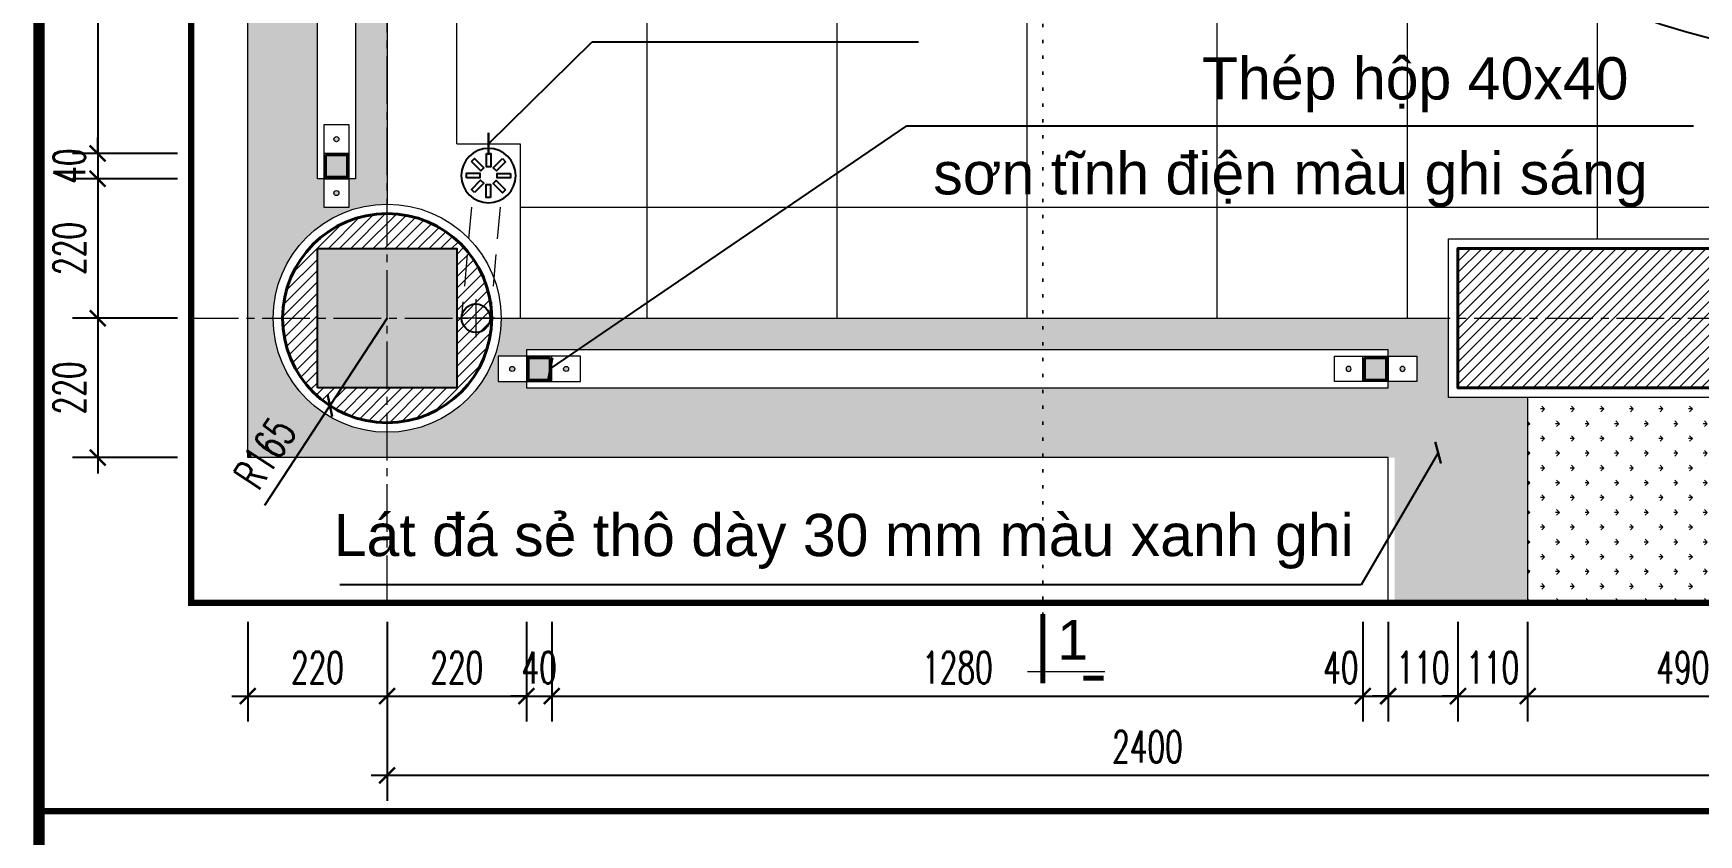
# Model space of a CAD drawing. Header units: millimetres. Extents: x -229618 to 2906, y -178063 to 96806.
# Drawn here: x -84149 to -81521, y -54341 to -53077 of the extents above; entities that cross this region are included whole.
import ezdxf
from ezdxf.enums import TextEntityAlignment as Align

# ---------------------------------------------------------------- set-up
doc = ezdxf.new("R2010")
doc.units = ezdxf.units.MM
doc.header["$LTSCALE"] = 200
doc.header["$MEASUREMENT"] = 0
doc.set_wipeout_variables(frame=1)
doc.header["$PDMODE"] = 3
doc.header["$PDSIZE"] = 50
for name, pattern in [('CENTER2', [1.125, 0.75, -0.125, 0.125, -0.125]), ('DASHED2', [0.375, 0.25, -0.125]), ('DOT2', [0.125, 0, -0.125]), ('HIDDEN2', [0.1875, 0.125, -0.0625])]:
    doc.linetypes.add(name, pattern=pattern)
doc.layers.get('0').update_dxf_attribs({"color": 95, "linetype": 'CONTINUOUS'})
doc.layers.get('DEFPOINTS').update_dxf_attribs({"linetype": 'CONTINUOUS'})
for name, color, linetype, lineweight in [('cat', 1, 'CONTINUOUS', 40), ('hatch', 250, 'CONTINUOUS', 5), ('KH cat', 2, 'HIDDEN2', 50), ('khuat', 8, 'DASHED2', 15), ('nho', 252, 'CONTINUOUS', 15), ('thay', 7, 'CONTINUOUS', 18), ('tim', 18, 'CENTER2', 9)]:
    doc.layers.add(name, color=color, linetype=linetype, lineweight=lineweight)
for name, color, linetype in [('COT', 2, 'CONTINUOUS'), ('CUA', 145, 'CONTINUOUS'), ('DIM', 251, 'CONTINUOUS'), ('KHUNGTEN', 7, 'CONTINUOUS'), ('NOITHAT', 99, 'CONTINUOUS'), ('TEXT', 33, 'CONTINUOUS')]:
    doc.layers.add(name, color=color, linetype=linetype)
doc.styles.add('Aria H iso', font='Vharial_0.ttf')
doc.styles.add('Arial iso', font='vnarial_0.ttf')
doc.styles.add('Scale', font='vnsimli.shx', dxfattribs={"width": 0.65, "bigfont": 'bigfont.shx'})
doc.dimstyles.new('Scale', dxfattribs={"dimscale": 75, "dimtxt": 2, "dimasz": 1, "dimexe": 1.6, "dimexo": 0, "dimgap": 0.8, "dimtad": 1, "dimdec": 0, "dimzin": 0, "dimdsep": 46, "dimtxsty": 'Scale', "dimblk": 'ARCHTICK', "dimcen": 0.1, "dimdle": 1, "dimclrd": 256, "dimclre": 256, "dimclrt": 3, "dimadec": 0, "dimazin": 0, "dimtfac": 1, "dimtdec": 0, "dimtix": 1, "dimtmove": 2, "dimatfit": 3, "dimldrblk": 'ARCHTICK', "dimfxl": 0, "dimtolj": 1, "dimtzin": 0, "dimarcsym": 0})

# ---------------------------------------------------------------- blocks, each defined once
blk = doc.blocks.new('KhungA3')
at = {"layer": 'KHUNGTEN', "color": 4, "const_width": 0.724}
blk.add_lwpolyline([(7.54, 8.99), (411.13, 8.99), (411.13, 295.64), (7.54, 295.64)], close=True, dxfattribs=at)
blk = doc.blocks.new('A$C49A5561F')
at = {"layer": 'CUA'}
blk.add_line((-830, 60), (-210, 60), dxfattribs=at)
for points in [[(-70, 850), (-70, 860), (-110, 860), (-110, 900), (0, 900), (0, 850)], [(-930, 80), (-930, 40), (-110, 40), (-110, 80)], [(-930, 80), (-930, 40), (-830, 40), (-830, 80)], [(-210, 80), (-210, 40), (-110, 40), (-110, 80)], [(-70, 50), (-70, 40), (-110, 40), (-110, 0), (0, 0), (0, 50)]]:
    blk.add_lwpolyline(points, close=True, dxfattribs=at)
blk.add_arc((-110, 40), 820, 90, 180, dxfattribs=at)
blk = doc.blocks.new('ctbanma')
at = {"layer": 'cat'}
h = blk.add_hatch(color=256, dxfattribs=at)
h.paths.add_polyline_path([(20, 20), (-20, 20), (-20, -20), (20, -20)])
h.paths.add_polyline_path([(17.5, 17.5), (17.5, -17.5), (-17.5, -17.5), (-17.5, 17.5)], flags=16)
blk.add_lwpolyline([(-17.5, -17.5), (17.5, -17.5), (17.5, 17.5), (-17.5, 17.5)], close=True, dxfattribs=at)
at = {"layer": 'hatch'}
blk.add_lwpolyline([(-20, -20), (20, -20), (20, 20), (-20, 20)], close=True, dxfattribs=at)
at = {"layer": 'thay'}
blk.add_lwpolyline([(-65, -20), (65, -20), (65, 20), (-65, 20)], close=True, dxfattribs=at)
for centre in [(-42.5, 0), (42.5, 0)]:
    blk.add_circle(centre, 4, dxfattribs=at)
blk = doc.blocks.new('_ArchTick')
at = {"color": 0, "linetype": 'ByBlock', "const_width": 0.15}
blk.add_lwpolyline([(-0.5, -0.5), (0.5, 0.5)], dxfattribs=at)
blk = doc.blocks.new('*D2868')
at = {"layer": 'DEFPOINTS', "color": 0}
for p in [(-83590.9, -53526.3), (-83681.2, -53664.3)]:
    blk.add_point(p, dxfattribs=at)
at = {"layer": 'DIM', "lineweight": -2}
for p in [(-83590.9, -53526.3), (-83783.8, -53821.3)]:
    blk.add_line(p, (-83681.2, -53664.3), dxfattribs=at)
at = {"layer": 'DIM', "lineweight": -2, "xscale": 25, "yscale": 25, "zscale": 25, "rotation": 56.80993952118171}
blk.add_blockref('_ArchTick', (-83681.2, -53664.3), dxfattribs=at)
at = {"layer": 'DIM', "color": 3, "insert": (-83783.8, -53739.1), "char_height": 50, "attachment_point": 5, "rotation": 56.8099, "style": 'Scale'}
blk.add_mtext('\\A1;R165', dxfattribs=at)
blk = doc.blocks.new('A$C663E3045')
blk.add_wipeout([(0, 100), (100, 100), (100, 0), (0, 0)]).dxf.layer = 'NOITHAT'
at = {"layer": 'NOITHAT'}
for points in [[(53.3, 84.6), (46.4, 84.6), (46.4, 63.9), (53.3, 63.9)], [(15.4, 53.3), (15.4, 46.4), (36.1, 46.4), (36.1, 53.3)], [(27.8, 76.8), (23, 71.9), (37.6, 57.3), (42.5, 62.2)], [(76.8, 72.2), (71.9, 77), (57.3, 62.4), (62.2, 57.5)], [(84.6, 46.7), (84.6, 53.6), (63.9, 53.6), (63.9, 46.7)], [(23.2, 27.8), (28.1, 23), (42.7, 37.6), (37.8, 42.5)], [(46.7, 15.4), (53.6, 15.4), (53.6, 36.1), (46.7, 36.1)], [(72.2, 23.2), (77, 28.1), (62.4, 42.7), (57.5, 37.8)]]:
    blk.add_lwpolyline(points, close=True, dxfattribs=at)
at = {"layer": 'NOITHAT', "color": 8}
blk.add_circle((50, 50), 42.9, dxfattribs=at)
blk = doc.blocks.new('*D2871')
at = {"layer": 'DEFPOINTS', "color": 0}
for p in [(-83921.5, -52286.3), (-84047.7, -53266.3), (-83921.5, -53266.3)]:
    blk.add_point(p, dxfattribs=at)
at = {"layer": 'DIM', "lineweight": -2}
for p, q in [((-84047.7, -52261.3), (-84047.7, -53291.3)), ((-83921.5, -52286.3), (-84087.7, -52286.3)), ((-83921.5, -53266.3), (-84087.7, -53266.3))]:
    blk.add_line(p, q, dxfattribs=at)
at = {"layer": 'DIM', "lineweight": -2, "xscale": 25, "yscale": 25, "zscale": 25}
for p, rotation in [((-84047.7, -52286.3), 90), ((-84047.7, -53266.3), 270)]:
    blk.add_blockref('_ArchTick', p, dxfattribs=dict(at, rotation=rotation))
at = {"layer": 'DIM', "color": 3, "insert": (-84092.7, -52776.3), "char_height": 50, "attachment_point": 5, "rotation": 90, "style": 'Scale'}
blk.add_mtext('\\A1;980', dxfattribs=at)
blk = doc.blocks.new('*D2872')
at = {"layer": 'DEFPOINTS', "color": 0}
for p in [(-83921.5, -53266.3), (-84047.7, -53306.3), (-83921.5, -53306.3)]:
    blk.add_point(p, dxfattribs=at)
at = {"layer": 'DIM', "lineweight": -2}
for p, q in [((-84047.7, -53266.3), (-84047.7, -53241.3)), ((-83921.5, -53266.3), (-84087.7, -53266.3)), ((-84047.7, -53266.3), (-84047.7, -53306.3)), ((-83921.5, -53306.3), (-84087.7, -53306.3)), ((-84047.7, -53306.3), (-84047.7, -53331.3))]:
    blk.add_line(p, q, dxfattribs=at)
at = {"layer": 'DIM', "lineweight": -2, "xscale": 25, "yscale": 25, "zscale": 25}
for p, rotation in [((-84047.7, -53266.3), 270), ((-84047.7, -53306.3), 90)]:
    blk.add_blockref('_ArchTick', p, dxfattribs=dict(at, rotation=rotation))
at = {"layer": 'DIM', "color": 3, "insert": (-84092.7, -53286.3), "char_height": 50, "attachment_point": 5, "rotation": 90, "style": 'Scale'}
blk.add_mtext('\\A1;40', dxfattribs=at)
blk = doc.blocks.new('*D2873')
at = {"layer": 'DEFPOINTS', "color": 0}
for p in [(-83921.5, -53306.3), (-84047.7, -53526.3), (-83921.5, -53526.3)]:
    blk.add_point(p, dxfattribs=at)
at = {"layer": 'DIM', "lineweight": -2}
for p, q in [((-84047.7, -53281.3), (-84047.7, -53551.3)), ((-83921.5, -53306.3), (-84087.7, -53306.3)), ((-83921.5, -53526.3), (-84087.7, -53526.3))]:
    blk.add_line(p, q, dxfattribs=at)
at = {"layer": 'DIM', "lineweight": -2, "xscale": 25, "yscale": 25, "zscale": 25}
for p, rotation in [((-84047.7, -53306.3), 90), ((-84047.7, -53526.3), 270)]:
    blk.add_blockref('_ArchTick', p, dxfattribs=dict(at, rotation=rotation))
at = {"layer": 'DIM', "color": 3, "insert": (-84092.7, -53416.3), "char_height": 50, "attachment_point": 5, "rotation": 90, "style": 'Scale'}
blk.add_mtext('\\A1;220', dxfattribs=at)
blk = doc.blocks.new('*D2874')
at = {"layer": 'DEFPOINTS', "color": 0}
for p in [(-83921.5, -53526.3), (-84047.7, -53746.3), (-83921.5, -53746.3)]:
    blk.add_point(p, dxfattribs=at)
at = {"layer": 'DIM', "lineweight": -2}
for p, q in [((-84047.7, -53501.3), (-84047.7, -53771.3)), ((-83921.5, -53526.3), (-84087.7, -53526.3)), ((-83921.5, -53746.3), (-84087.7, -53746.3))]:
    blk.add_line(p, q, dxfattribs=at)
at = {"layer": 'DIM', "lineweight": -2, "xscale": 25, "yscale": 25, "zscale": 25}
for p, rotation in [((-84047.7, -53526.3), 90), ((-84047.7, -53746.3), 270)]:
    blk.add_blockref('_ArchTick', p, dxfattribs=dict(at, rotation=rotation))
at = {"layer": 'DIM', "color": 3, "insert": (-84092.7, -53636.3), "char_height": 50, "attachment_point": 5, "rotation": 90, "style": 'Scale'}
blk.add_mtext('\\A1;220', dxfattribs=at)
blk = doc.blocks.new('*D2876')
at = {"layer": 'DEFPOINTS', "color": 0}
for p in [(-83810.9, -54005.4), (-83590.9, -54005.4), (-83590.9, -54122.5)]:
    blk.add_point(p, dxfattribs=at)
at = {"layer": 'DIM', "lineweight": -2}
for p, q in [((-83810.9, -54005.4), (-83810.9, -54162.5)), ((-83590.9, -54005.4), (-83590.9, -54162.5)), ((-83835.9, -54122.5), (-83565.9, -54122.5))]:
    blk.add_line(p, q, dxfattribs=at)
at = {"layer": 'DIM', "lineweight": -2, "xscale": 25, "yscale": 25, "zscale": 25, "rotation": 180}
blk.add_blockref('_ArchTick', (-83810.9, -54122.5), dxfattribs=at)
at = {"layer": 'DIM', "lineweight": -2, "xscale": 25, "yscale": 25, "zscale": 25}
blk.add_blockref('_ArchTick', (-83590.9, -54122.5), dxfattribs=at)
at = {"layer": 'DIM', "color": 3, "insert": (-83700.9, -54077.5), "char_height": 50, "attachment_point": 5, "style": 'Scale'}
blk.add_mtext('\\A1;220', dxfattribs=at)
blk = doc.blocks.new('*D2877')
at = {"layer": 'DEFPOINTS', "color": 0}
for p in [(-83590.9, -54005.4), (-83370.9, -54005.4), (-83370.9, -54122.5)]:
    blk.add_point(p, dxfattribs=at)
at = {"layer": 'DIM', "lineweight": -2}
for p, q in [((-83590.9, -54005.4), (-83590.9, -54162.5)), ((-83370.9, -54005.4), (-83370.9, -54162.5)), ((-83615.9, -54122.5), (-83345.9, -54122.5))]:
    blk.add_line(p, q, dxfattribs=at)
at = {"layer": 'DIM', "lineweight": -2, "xscale": 25, "yscale": 25, "zscale": 25, "rotation": 180}
blk.add_blockref('_ArchTick', (-83590.9, -54122.5), dxfattribs=at)
at = {"layer": 'DIM', "lineweight": -2, "xscale": 25, "yscale": 25, "zscale": 25}
blk.add_blockref('_ArchTick', (-83370.9, -54122.5), dxfattribs=at)
at = {"layer": 'DIM', "color": 3, "insert": (-83480.9, -54077.5), "char_height": 50, "attachment_point": 5, "style": 'Scale'}
blk.add_mtext('\\A1;220', dxfattribs=at)
blk = doc.blocks.new('*D2878')
at = {"layer": 'DEFPOINTS', "color": 0}
for p in [(-83370.9, -54005.4), (-83330.9, -54005.4), (-83330.9, -54122.5)]:
    blk.add_point(p, dxfattribs=at)
at = {"layer": 'DIM', "lineweight": -2}
for p, q in [((-83370.9, -54005.4), (-83370.9, -54162.5)), ((-83330.9, -54005.4), (-83330.9, -54162.5)), ((-83370.9, -54122.5), (-83395.9, -54122.5)), ((-83370.9, -54122.5), (-83330.9, -54122.5)), ((-83330.9, -54122.5), (-83305.9, -54122.5))]:
    blk.add_line(p, q, dxfattribs=at)
at = {"layer": 'DIM', "lineweight": -2, "xscale": 25, "yscale": 25, "zscale": 25}
blk.add_blockref('_ArchTick', (-83370.9, -54122.5), dxfattribs=at)
at = {"layer": 'DIM', "lineweight": -2, "xscale": 25, "yscale": 25, "zscale": 25, "rotation": 180}
blk.add_blockref('_ArchTick', (-83330.9, -54122.5), dxfattribs=at)
at = {"layer": 'DIM', "color": 3, "insert": (-83350.9, -54077.5), "char_height": 50, "attachment_point": 5, "style": 'Scale'}
blk.add_mtext('\\A1;40', dxfattribs=at)
blk = doc.blocks.new('*D2879')
at = {"layer": 'DEFPOINTS', "color": 0}
for p in [(-83330.9, -54005.4), (-82050.9, -54005.4), (-82050.9, -54122.5)]:
    blk.add_point(p, dxfattribs=at)
at = {"layer": 'DIM', "lineweight": -2}
for p, q in [((-83330.9, -54005.4), (-83330.9, -54162.5)), ((-82050.9, -54005.4), (-82050.9, -54162.5)), ((-83355.9, -54122.5), (-82025.9, -54122.5))]:
    blk.add_line(p, q, dxfattribs=at)
at = {"layer": 'DIM', "lineweight": -2, "xscale": 25, "yscale": 25, "zscale": 25, "rotation": 180}
blk.add_blockref('_ArchTick', (-83330.9, -54122.5), dxfattribs=at)
at = {"layer": 'DIM', "lineweight": -2, "xscale": 25, "yscale": 25, "zscale": 25}
blk.add_blockref('_ArchTick', (-82050.9, -54122.5), dxfattribs=at)
at = {"layer": 'DIM', "color": 3, "insert": (-82690.9, -54077.5), "char_height": 50, "attachment_point": 5, "style": 'Scale'}
blk.add_mtext('\\A1;1280', dxfattribs=at)
blk = doc.blocks.new('*D2880')
at = {"layer": 'DEFPOINTS', "color": 0}
for p in [(-82050.9, -54005.4), (-82010.9, -54005.4), (-82010.9, -54122.5)]:
    blk.add_point(p, dxfattribs=at)
at = {"layer": 'DIM', "lineweight": -2}
for p, q in [((-82050.9, -54005.4), (-82050.9, -54162.5)), ((-82010.9, -54005.4), (-82010.9, -54162.5)), ((-82075.9, -54122.5), (-81985.9, -54122.5))]:
    blk.add_line(p, q, dxfattribs=at)
at = {"layer": 'DIM', "lineweight": -2, "xscale": 25, "yscale": 25, "zscale": 25, "rotation": 180}
blk.add_blockref('_ArchTick', (-82050.9, -54122.5), dxfattribs=at)
at = {"layer": 'DIM', "lineweight": -2, "xscale": 25, "yscale": 25, "zscale": 25}
blk.add_blockref('_ArchTick', (-82010.9, -54122.5), dxfattribs=at)
at = {"layer": 'DIM', "color": 3, "insert": (-82085.7, -54077.5), "char_height": 50, "attachment_point": 5, "style": 'Scale'}
blk.add_mtext('\\A1;40', dxfattribs=at)
blk = doc.blocks.new('*D2881')
at = {"layer": 'DEFPOINTS', "color": 0}
for p in [(-82010.9, -54005.4), (-81900.9, -54005.4), (-81900.9, -54122.5)]:
    blk.add_point(p, dxfattribs=at)
at = {"layer": 'DIM', "lineweight": -2}
for p, q in [((-82010.9, -54005.4), (-82010.9, -54162.5)), ((-81900.9, -54005.4), (-81900.9, -54162.5)), ((-82010.9, -54122.5), (-82035.9, -54122.5)), ((-82010.9, -54122.5), (-81900.9, -54122.5)), ((-81900.9, -54122.5), (-81875.9, -54122.5))]:
    blk.add_line(p, q, dxfattribs=at)
at = {"layer": 'DIM', "lineweight": -2, "xscale": 25, "yscale": 25, "zscale": 25}
blk.add_blockref('_ArchTick', (-82010.9, -54122.5), dxfattribs=at)
at = {"layer": 'DIM', "lineweight": -2, "xscale": 25, "yscale": 25, "zscale": 25, "rotation": 180}
blk.add_blockref('_ArchTick', (-81900.9, -54122.5), dxfattribs=at)
at = {"layer": 'DIM', "color": 3, "insert": (-81955.9, -54077.5), "char_height": 50, "attachment_point": 5, "style": 'Scale'}
blk.add_mtext('\\A1;110', dxfattribs=at)
blk = doc.blocks.new('*D2882')
at = {"layer": 'DEFPOINTS', "color": 0}
for p in [(-81790.9, -54005.4), (-81300.9, -54005.4), (-81300.9, -54122.5)]:
    blk.add_point(p, dxfattribs=at)
at = {"layer": 'DIM', "lineweight": -2}
for p, q in [((-81790.9, -54005.4), (-81790.9, -54162.5)), ((-81300.9, -54005.4), (-81300.9, -54162.5)), ((-81815.9, -54122.5), (-81275.9, -54122.5))]:
    blk.add_line(p, q, dxfattribs=at)
at = {"layer": 'DIM', "lineweight": -2, "xscale": 25, "yscale": 25, "zscale": 25, "rotation": 180}
blk.add_blockref('_ArchTick', (-81790.9, -54122.5), dxfattribs=at)
at = {"layer": 'DIM', "lineweight": -2, "xscale": 25, "yscale": 25, "zscale": 25}
blk.add_blockref('_ArchTick', (-81300.9, -54122.5), dxfattribs=at)
at = {"layer": 'DIM', "color": 3, "insert": (-81545.9, -54077.5), "char_height": 50, "attachment_point": 5, "style": 'Scale'}
blk.add_mtext('\\A1;490', dxfattribs=at)
blk = doc.blocks.new('*D2884')
at = {"layer": 'DEFPOINTS', "color": 0}
for p in [(-81190.9, -53975.6), (-83590.9, -54005.4), (-81190.9, -54247.5)]:
    blk.add_point(p, dxfattribs=at)
at = {"layer": 'DIM', "lineweight": -2}
for p, q in [((-81190.9, -53975.6), (-81190.9, -54287.5)), ((-83590.9, -54005.4), (-83590.9, -54287.5)), ((-83615.9, -54247.5), (-81165.9, -54247.5))]:
    blk.add_line(p, q, dxfattribs=at)
at = {"layer": 'DIM', "lineweight": -2, "xscale": 25, "yscale": 25, "zscale": 25, "rotation": 180}
blk.add_blockref('_ArchTick', (-83590.9, -54247.5), dxfattribs=at)
at = {"layer": 'DIM', "lineweight": -2, "xscale": 25, "yscale": 25, "zscale": 25}
blk.add_blockref('_ArchTick', (-81190.9, -54247.5), dxfattribs=at)
at = {"layer": 'DIM', "color": 3, "insert": (-82390.9, -54202.5), "char_height": 50, "attachment_point": 5, "style": 'Scale'}
blk.add_mtext('\\A1;2400', dxfattribs=at)
blk = doc.blocks.new('cactd')
at = {"layer": 'thay', "ltscale": 600}
blk.add_line((-9972, -9225), (2458, -9225), dxfattribs=at)
at = {"layer": 'thay', "ltscale": 600, "const_width": 762}
for points in [[(0, 0), (0, -11114)], [(-9771, -10263), (-6486, -10263)]]:
    blk.add_lwpolyline(points, dxfattribs=at)
at = {"layer": 'TEXT', "style": 'Aria H iso'}
blk.add_attdef('1', text='', height=6350, dxfattribs=at).set_placement((-4149, -4127), align=Align.MIDDLE_CENTER)
blk = doc.blocks.new('*D2950')
at = {"layer": 'DEFPOINTS', "color": 0}
for p in [(-81900.9, -54005.4), (-81790.9, -54005.4), (-81790.9, -54122.5)]:
    blk.add_point(p, dxfattribs=at)
at = {"layer": 'DIM', "lineweight": -2}
for p, q in [((-81900.9, -54005.4), (-81900.9, -54162.5)), ((-81790.9, -54005.4), (-81790.9, -54162.5)), ((-81900.9, -54122.5), (-81925.9, -54122.5)), ((-81900.9, -54122.5), (-81790.9, -54122.5)), ((-81790.9, -54122.5), (-81765.9, -54122.5))]:
    blk.add_line(p, q, dxfattribs=at)
at = {"layer": 'DIM', "lineweight": -2, "xscale": 25, "yscale": 25, "zscale": 25}
blk.add_blockref('_ArchTick', (-81900.9, -54122.5), dxfattribs=at)
at = {"layer": 'DIM', "lineweight": -2, "xscale": 25, "yscale": 25, "zscale": 25, "rotation": 180}
blk.add_blockref('_ArchTick', (-81790.9, -54122.5), dxfattribs=at)
at = {"layer": 'DIM', "color": 3, "insert": (-81845.9, -54077.5), "char_height": 50, "attachment_point": 5, "style": 'Scale'}
blk.add_mtext('\\A1;110', dxfattribs=at)

msp = doc.modelspace()

# ---------------------------------------------------------------- hatches: boundary and pattern name
at = {"layer": 'hatch'}
h = msp.add_hatch(dxfattribs=at)
h.set_pattern_fill('CATTHO', color=256, scale=15, angle=90, style=0)
h.set_pattern_definition([(52.5, (-70043.517, -54012.825), (28.902357, -0.9449), [4.5, -22.8, 0, -25.5, 0, -24.375]), (82.5, (-70043.517, -54012.825), (42.33219, 26.54665), [4.5, -12.3, 0, -20.55, 0, -7.875]), (122.5, (-70043.517, -54031.275), (0.084886, 46.71213), [4.5, -7.5, 0, -27, 0, -35.25]), (132.5, (-70043.517, -54031.275), (13.16513, 45.0919), [4.5, -3.75, 0, -17.7, 0, -20.25])])
h.paths.add_polyline_path([(-81965.9, -53626.3), (-81965.9, -53586.3), (-82010.9, -53586.3), (-82010.9, -53576.3), (-83370.9, -53576.3), (-83370.9, -53586.3), (-83415.9, -53586.3), (-83415.9, -53626.3), (-83370.9, -53626.3), (-83370.9, -53636.3), (-82010.9, -53636.3), (-82010.9, -53626.3)], flags=16)
h.paths.add_polyline_path([(-81988.4, -53602.3, 1), (-81988.4, -53610.3, 1)], flags=0)
h.paths.add_polyline_path([(-82010.9, -53626.3), (-82010.9, -53586.3), (-82050.9, -53586.3), (-82050.9, -53626.3)], flags=0)
h.paths.add_polyline_path([(-82073.4, -53602.3, 1), (-82073.4, -53610.3, 1)], flags=0)
h.paths.add_polyline_path([(-83308.4, -53602.3, 1), (-83308.4, -53610.3, 1)], flags=0)
h.paths.add_polyline_path([(-83330.9, -53626.3), (-83330.9, -53586.3), (-83370.9, -53586.3), (-83370.9, -53626.3)], flags=0)
h.paths.add_polyline_path([(-83393.4, -53602.3, 1), (-83393.4, -53610.3, 1)], flags=0)
h.paths.add_polyline_path([(-83650.9, -53351.3), (-83650.9, -53306.3), (-83640.9, -53306.3), (-83640.9, -52246.3), (-83650.9, -52246.3), (-83650.9, -52201.3), (-83690.9, -52201.3), (-83690.9, -52246.3), (-83700.9, -52246.3), (-83700.9, -53306.3), (-83690.9, -53306.3), (-83690.9, -53351.3)], flags=16)
h.paths.add_polyline_path([(-83650.9, -53306.3), (-83650.9, -53266.3), (-83690.9, -53266.3), (-83690.9, -53306.3)], flags=0)
h.paths.add_polyline_path([(-83670.9, -53324.8, 1), (-83670.9, -53332.8, 1)], flags=0)
h.paths.add_polyline_path([(-83670.9, -53239.8, 1), (-83670.9, -53247.8, 1)], flags=0)
h.paths.add_polyline_path([(-83670.9, -52304.8, 1), (-83670.9, -52312.8, 1)], flags=0)
h.paths.add_polyline_path([(-83650.9, -52286.3), (-83650.9, -52246.3), (-83690.9, -52246.3), (-83690.9, -52286.3)], flags=16)
h.paths.add_polyline_path([(-83670.9, -52219.8, 1), (-83670.9, -52227.8, 1)], flags=0)
edge = h.paths.add_edge_path()
edge.add_line((-81790.9, -53975.6), (-81790.9, -53651.3))
edge.add_line((-81790.9, -53651.3), (-81915.9, -53651.3))
edge.add_line((-81915.9, -53651.3), (-81915.9, -53526.3))
edge.add_line((-81915.9, -53526.3), (-83410.9, -53526.3))
edge.add_arc((-83590.9, -53526.3), 180, 90, 360, ccw=False)
edge.add_line((-83590.9, -53346.3), (-83590.9, -52151.3))
edge.add_line((-83590.9, -52151.3), (-83715.9, -52151.3))
edge.add_line((-83715.9, -52151.3), (-83715.9, -51817.8))
edge.add_arc((-83700.4, -52017.3), 200, 94.422, 123.5114)
edge.add_line((-83810.9, -51850.5), (-83810.9, -53746.3))
edge.add_line((-83810.9, -53746.3), (-82000.9, -53746.3))
edge.add_line((-82000.9, -53746.3), (-82000.9, -53975.6))
edge.add_line((-82000.9, -53975.6), (-81790.9, -53975.6))
h.paths.add_polyline_path([(-81300.9, -53651.3), (-81300.9, -53975.6), (-81190.9, -53975.6), (-81190.9, -53651.3)])
h = msp.add_hatch(dxfattribs=at)
h.set_pattern_fill('ANSI31', color=256, scale=100, style=0)
h.set_pattern_definition([(45, (-80700.424, -76136.424), (-8.838835, 8.838835), [])])
h.paths.add_polyline_path([(-81300.9, -53416.3), (-81300.9, -53636.3), (-81900.9, -53636.3), (-81900.9, -53416.3)])
h.paths.add_polyline_path([(-83590.9, -53691.3, -1), (-83590.9, -53361.3, -1)])
h.paths.add_polyline_path([(-83480.9, -53416.3), (-83700.9, -53416.3), (-83700.9, -53636.3), (-83480.9, -53636.3)], flags=16)
h.paths.add_polyline_path([(-81300.9, -53161.3), (-81080.9, -53161.3), (-81080.9, -53336.3), (-81300.9, -53336.3)])
h.paths.add_polyline_path([(-81300.9, -51817.3), (-81190.9, -51817.3), (-81190.9, -51916.3), (-81080.9, -51916.3), (-81080.9, -52231.3), (-81300.9, -52231.3), (-81300.9, -52136.3), (-81885.9, -52136.3), (-81885.9, -51916.3), (-81300.9, -51916.3)])
h.paths.add_polyline_path([(-83700.9, -51817.3), (-83480.9, -51817.3), (-83480.9, -51916.3), (-82895.9, -51916.3), (-82895.9, -52136.3), (-83700.9, -52136.3)])
h = msp.add_hatch(dxfattribs=at)
h.set_pattern_fill('_USER', color=256, scale=300, angle=90, style=0, double=1, pattern_type=0)
h.set_pattern_definition([(90, (-83480.85, -52151.26), (300, 2e-14), []), (7e-15, (-83480.85, -52151.26), (4e-14, -300), [])])
h.paths.add_polyline_path([(-83380.9, -53526.3), (-83380.9, -53251.3), (-83480.9, -53251.3), (-83480.9, -52151.3), (-81315.9, -52151.3), (-81315.9, -53401.3), (-81915.9, -53401.3), (-81915.9, -53526.3)])
h = msp.add_hatch(dxfattribs=at)
h.set_pattern_fill('BT', color=256, scale=100, style=0)
h.set_pattern_definition([(180, (-70466.11, -53889.99), (0, 100), [0, -100]), (180, (-70395.47, -53846.76), (0, 100), [0, -100]), (180, (-70398.6, -53864.37), (0, 100), [0, -100]), (180, (-70433.82, -53856.15), (0, 100), [0, -100]), (180, (-70414.84, -53827.39), (0, 100), [0, -100]), (180, (-70409.75, -53840.11), (0, 100), [0, -100]), (180, (-70418.75, -53818.79), (0, 100), [0, -100]), (180, (-70404.86, -53810.37), (0, 100), [0, -100]), (180, (-70424.04, -53832.28), (0, 100), [0, -100]), (180, (-70391.94, -53831.89), (0, 100), [0, -100]), (180, (-70455.93, -53831.5), (0, 100), [0, -100]), (180, (-70470.42, -53828.76), (0, 100), [0, -100]), (180, (-70462.98, -53838.94), (0, 100), [0, -100]), (180, (-70465.13, -53852.63), (0, 100), [0, -100]), (180, (-70439.11, -53840.7), (0, 100), [0, -100]), (180, (-70438.32, -53868.28), (0, 100), [0, -100]), (180, (-70438.32, -53876.89), (0, 100), [0, -100]), (180, (-70390.97, -53878.84), (0, 100), [0, -100]), (180, (-70430.5, -53867.11), (0, 100), [0, -100]), (180, (-70430.89, -53900.36), (0, 100), [0, -100]), (180, (-70420.12, -53879.04), (0, 100), [0, -100]), (180, (-70420.91, -53888.82), (0, 100), [0, -100]), (180, (-70407.99, -53896.06), (0, 100), [0, -100]), (180, (-70414.64, -53882.76), (0, 100), [0, -100]), (180, (-70409.95, -53878.65), (0, 100), [0, -100]), (135, (-70462.81, -53881.72), (0, 100.00003), [8, -133.4214]), (45, (-70468.466, -53876.06), (100.00003, 0), [8, -133.4214]), (270, (-70462.81, -53870.41), (-100, -2e-14), [11.3137, -88.6863]), (7e-15, (-70459.34, -53880.45), (1e-14, -100), [12, -88]), (270, (-70447.34, -53880.45), (-100, -2e-14), [12, -88]), (135, (-70447.34, -53892.45), (0, 100.00003), [16.9706, -124.4508]), (90, (-70422.33, -53873.53), (100, 6e-15), [16.8, -83.2]), (7e-15, (-70422.33, -53856.73), (1e-14, -100), [16.8, -83.2]), (225, (-70405.53, -53856.73), (-100.00003, -2e-14), [23.7588, -117.6626]), (45, (-70408.1, -53891.51), (100.00003, 0), [7, -134.4214]), (315, (-70403.15, -53886.56), (1e-14, -100.00003), [7, -134.4214]), (180, (-70398.2, -53891.51), (0, 100), [9.8995, -90.1005]), (180, (-70444.65, -53823.91), (0, 100), [13.75, -86.25]), (90, (-70458.4, -53823.91), (100, 6e-15), [13.75, -86.25]), (315, (-70458.4, -53810.16), (1e-14, -100.00003), [19.4454, -121.9759]), (270, (-70433.09, -53821.92), (-100, -2e-14), [12.5, -87.5]), (180, (-70433.09, -53834.42), (0, 100), [12.5, -87.5]), (45, (-70445.59, -53834.415), (100.00003, 0), [17.6777, -123.7437]), (135, (-70439.45, -53818.064), (0, 100.00003), [8.5, -132.9214]), (45, (-70445.46, -53812.054), (100.00003, 0), [8.5, -132.9214]), (270, (-70439.45, -53806.04), (-100, -2e-14), [12.0208, -87.9792]), (45, (-70400.18, -53825.264), (100.00003, 0), [14.1421, -127.2792]), (180, (-70390.18, -53825.26), (0, 100), [10, -90]), (270, (-70390.18, -53815.26), (-100, -2e-14), [10, -90]), (135, (-70382.82, -53902.825), (49.49747, 49.49747), []), (135, (-70417.82, -53902.825), (49.49747, 49.49747), [])])
h.paths.add_polyline_path([(-81080.9, -53336.3), (-81080.9, -53636.3), (-81300.9, -53636.3), (-81300.9, -53336.3)])
h.paths.add_polyline_path([(-83700.9, -53636.3), (-83700.9, -53416.3), (-83480.9, -53416.3), (-83480.9, -53636.3)])
h = msp.add_hatch(dxfattribs=at)
h.set_pattern_fill('GRASS', color=256, scale=33, angle=90, style=0)
h.paths.add_polyline_path([(-81300.9, -53651.3), (-81790.9, -53651.3), (-81790.9, -53975.6), (-81300.9, -53975.6)])

# ---------------------------------------------------------------- linework, layer by layer
at = {"layer": 'cat', "linetype": 'Continuous'}
msp.add_lwpolyline([(-81300.9, -53161.3), (-81080.9, -53161.3), (-81080.9, -53636.3), (-81900.9, -53636.3), (-81900.9, -53416.3), (-81300.9, -53416.3), (-81300.9, -53161.3)], dxfattribs=at)
msp.add_circle((-83590.9, -53526.3), 165, dxfattribs=at)
at = {"layer": 'COT', "linetype": 'Continuous'}
msp.add_lwpolyline([(-83700.9, -53636.3), (-83700.9, -53416.3), (-83480.9, -53416.3), (-83480.9, -53636.3)], close=True, dxfattribs=at)
at = {"layer": 'hatch'}
for p, q in [((-83450.9, -53496.3), (-83450.9, -53556.3)), ((-83420.9, -53526.3), (-83480.9, -53526.3))]:
    msp.add_line(p, q, dxfattribs=at)
at = {"layer": 'hatch', "linetype": 'Continuous'}
msp.add_lwpolyline([(-81315.9, -53146.3), (-81065.9, -53146.3), (-81065.9, -53651.3), (-81915.9, -53651.3), (-81915.9, -53401.3), (-81315.9, -53401.3)], close=True, dxfattribs=at)
msp.add_circle((-83590.9, -53526.3), 180, dxfattribs=at)
at = {"layer": 'KH cat', "linetype": 'DOT2'}
msp.add_line((-82556.1, -53993.2), (-82556.1, -51775.8), dxfattribs=at)
at = {"layer": 'khuat', "color": 5, "const_width": 10}
msp.add_lwpolyline([(-80987.3, -53775.6), (-80987.3, -51817.3), (-83700.4, -51817.3, 0.414214), (-83900.4, -52017.3), (-83900.4, -53975.6), (-81187.3, -53975.6, 0.414214)], format="xyb", close=True, dxfattribs=at)
msp.add_lwpolyline([(-75200.6, -52275.7), (-78220.4, -52275.7), (-78220.4, -54304), (-84140.3, -54304)], dxfattribs=at)
at = {"layer": 'nho', "linetype": 'Continuous'}
for points in [[(-83700.9, -52246.3), (-83640.9, -52246.3), (-83640.9, -53306.3), (-83700.9, -53306.3)], [(-82010.9, -53636.3), (-82010.9, -53576.3), (-83370.9, -53576.3), (-83370.9, -53636.3)]]:
    msp.add_lwpolyline(points, close=True, dxfattribs=at)
at = {"layer": 'TEXT'}
msp.add_circle((-83450.9, -53526.3), 22.5, dxfattribs=at)
at = {"layer": 'thay', "linetype": 'Continuous'}
for points in [[(-82010.9, -53975.6), (-82010.9, -53746.3), (-83810.9, -53746.3), (-83810.9, -51850.5)], [(-83590.9, -52151.3), (-83590.9, -53306.3), (-83590.9, -53346.3)], [(-83410.9, -53526.3), (-83370.9, -53526.3), (-81915.9, -53526.3)]]:
    msp.add_lwpolyline(points, dxfattribs=at)
at = {"layer": 'thay'}
msp.add_lwpolyline([(-81790.9, -53651.3), (-81790.9, -53975.6)], dxfattribs=at)
at = {"layer": 'tim', "ltscale": 0.5}
for p, q in [((-83590.9, -53975.6), (-83590.9, -51769.2)), ((-83900.4, -53526.3), (-80987.3, -53526.3))]:
    msp.add_line(p, q, dxfattribs=at)

# ---------------------------------------------------------------- block references
at = {"layer": 'CUA'}
ref = msp.add_blockref('cactd', (-82556.1, -53993.2), dxfattribs=dict(at, xscale=-0.009842519648373127, yscale=0.009842519648373127, zscale=0.009842519675196733))
ref.add_attrib('1', '1', dxfattribs={"layer": 'TEXT', "height": 62.5, "style": 'Aria H iso'}).set_placement((-82508.8, -54033.8), align=Align.MIDDLE_CENTER)
at = {"layer": 'DIM'}
for p, rotation in [((-83670.9, -53286.3), 270), ((-83350.9, -53606.3), 180)]:
    msp.add_blockref('ctbanma', p, dxfattribs=dict(at, rotation=rotation))
at = {"layer": 'DIM', "xscale": -1, "rotation": 180}
msp.add_blockref('ctbanma', (-82030.9, -53606.3), dxfattribs=at)
at = {"layer": 'KHUNGTEN', "xscale": 25, "yscale": 25, "zscale": 25.00000000000008}
msp.add_blockref('KhungA3', (-84328.8, -56520.9), dxfattribs=at)
at = {"layer": 'nho', "linetype": 'Continuous', "xscale": -1, "rotation": 180}
msp.add_blockref('A$C49A5561F', (-81205.9, -52246.3), dxfattribs=at)

# ---------------------------------------------------------------- texts
at = {"layer": 'TEXT', "style": 'Arial iso'}
for s, p in [('ThÐp hép 40x40 ', (-82304.8, -53181.2)), ('s¬n tÜnh ®iÖn mµu ghi s¸ng', (-82728.9, -53331)), ('L¸t ®¸ sÎ th« dµy 30 mm mµu xanh ghi', (-83675.2, -53901.7))]:
    msp.add_text(s, height=66.667, dxfattribs=at).set_placement(p)

# ---------------------------------------------------------------- dimensions: what is measured, and where the dimension line sits
at = {"layer": 'DIM'}
for base, p1, p2, angle, picture, middle in [((-84047.7, -53266.3), (-83921.5, -52286.3), (-83921.5, -53266.3), 90, '*D2871', (-84092.7, -52776.3)), ((-84047.7, -53306.3), (-83921.5, -53266.3), (-83921.5, -53306.3), 90, '*D2872', (-84092.7, -53286.3)), ((-84047.7, -53526.3), (-83921.5, -53306.3), (-83921.5, -53526.3), 90, '*D2873', (-84092.7, -53416.3)), ((-84047.7, -53746.3), (-83921.5, -53526.3), (-83921.5, -53746.3), 90, '*D2874', (-84092.7, -53636.3)), ((-81190.9, -54247.5), (-83590.9, -54005.4), (-81190.9, -53975.6), 0, '*D2884', (-82390.9, -54202.5)), ((-83590.9, -54122.5), (-83810.9, -54005.4), (-83590.9, -54005.4), 0, '*D2876', (-83700.9, -54077.5)), ((-83370.9, -54122.5), (-83590.9, -54005.4), (-83370.9, -54005.4), 0, '*D2877', (-83480.9, -54077.5)), ((-83330.9, -54122.5), (-83370.9, -54005.4), (-83330.9, -54005.4), 0, '*D2878', (-83350.9, -54077.5)), ((-82050.9, -54122.5), (-83330.9, -54005.4), (-82050.9, -54005.4), 0, '*D2879', (-82690.9, -54077.5)), ((-81900.9, -54122.5), (-82010.9, -54005.4), (-81900.9, -54005.4), 0, '*D2881', (-81955.9, -54077.5)), ((-81790.9, -54122.5), (-81900.9, -54005.4), (-81790.9, -54005.4), 0, '*D2950', (-81845.9, -54077.5)), ((-81300.9, -54122.5), (-81790.9, -54005.4), (-81300.9, -54005.4), 0, '*D2882', (-81545.9, -54077.5))]:
    dim = msp.add_linear_dim(base=base, p1=p1, p2=p2, angle=angle, dimstyle='Scale', override={"dimscale": 25}, dxfattribs=at)
    dim.commit()
    dim.dimension.update_dxf_attribs({"geometry": picture, "text_midpoint": middle})
dim = msp.add_radius_dim(center=(-83590.9, -53526.3), mpoint=(-83681.2, -53664.3), dimstyle='Scale', override={"dimscale": 25}, dxfattribs=at)
dim.commit()
dim.dimension.update_dxf_attribs({"geometry": '*D2868', "text_midpoint": (-83783.8, -53739.1)})
dim = msp.add_linear_dim(base=(-82010.9, -54122.5), p1=(-82050.9, -54005.4), p2=(-82010.9, -54005.4), angle=0, dimstyle='Scale', override={"dimscale": 25}, dxfattribs=at)
dim.commit()
dim.dimension.update_dxf_attribs({"geometry": '*D2880', "text_midpoint": (-82085.7, -54077.5), "dimtype": 160})

# ---------------------------------------------------------------- leaders
for points, override in [([(-83333.4, -53606.3), (-82770.8, -53222.6), (-81529.1, -53222.6)], {"dimscale": 25, "dimgap": 0.7, "dimtad": 0}), ([(-81932.2, -53738.5), (-82053.7, -53946.8), (-83665.7, -53946.8)], {"dimscale": 25})]:
    msp.add_leader(points, dimstyle='Scale', override=override, dxfattribs=at)

# ---------------------------------------------------------------- next in the draw order: block references
at = {"layer": 'DIM', "linetype": 'Continuous', "xscale": -1, "rotation": 180}
msp.add_blockref('A$C663E3045', (-83480.9, -53251.3), dxfattribs=at)

# ---------------------------------------------------------------- next in the draw order: linework, layer by layer
at = {"layer": 'khuat'}
for p, q in [((-83457.9, -53351.3), (-83473.3, -53524.3)), ((-83412.7, -53351.3), (-83428.4, -53528.3))]:
    msp.add_line(p, q, dxfattribs=at)
at = {"layer": 'nho'}
for p, q in [((-83480.9, -53251.3), (-83480.9, -52151.3)), ((-83480.9, -53251.3), (-83380.9, -53251.3)), ((-83380.9, -53251.3), (-83380.9, -53526.3))]:
    msp.add_line(p, q, dxfattribs=at)

# ---------------------------------------------------------------- next in the draw order: leaders
at = {"layer": 'DIM', "linetype": 'Continuous'}
msp.add_leader([(-83430.9, -53251.3), (-83267.5, -53090.3), (-82752.1, -53090.3)], dimstyle='Scale', override={"dimscale": 25}, dxfattribs=at)

doc.saveas('drawing.dxf')
